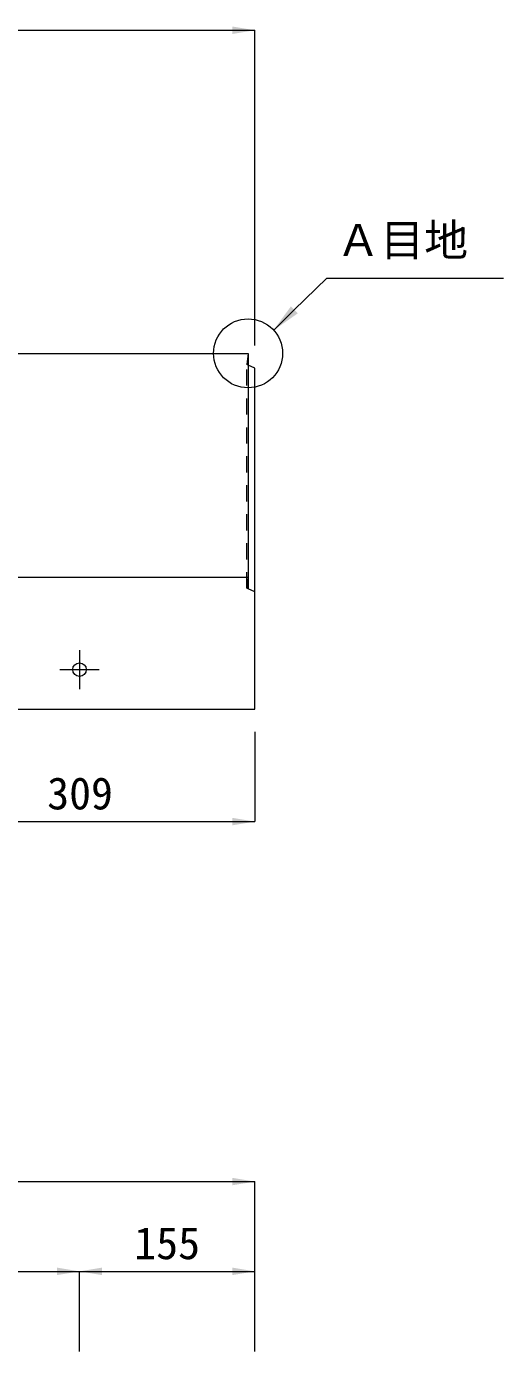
# Model space of a CAD drawing. Units: millimetres at full size. Extents: x 5964 to 125098, y -10801 to 28073.
# Drawn here: x 100509 to 100931, y -4207 to -3034 of the extents above; entities that cross this region are included whole.
import ezdxf
from ezdxf.enums import TextEntityAlignment as Align

# ---------------------------------------------------------------- set-up
doc = ezdxf.new("R2010")
doc.units = ezdxf.units.MM
doc.header["$LTSCALE"] = 19
doc.linetypes.add('USER1', pattern=[1.35, 0.75, -0.6])
doc.linetypes.add('USER2', pattern=[28.575, 19.05, -3.175, 3.175, -3.175])
for name, color, linetype, lineweight in [('0_2', 7, 'Continuous', 20), ('インサート', 3, 'USER1', 9), ('寸法引出', 7, 'Continuous', 9), ('寸法線', 7, 'Continuous', 9), ('本体', 2, 'Continuous', 9)]:
    doc.layers.add(name, color=color, linetype=linetype, lineweight=lineweight)
doc.styles.add('ＭＳ ゴシック', font='')
doc.styles.get('ＭＳ ゴシック').set_extended_font_data('MS Gothic')

# ---------------------------------------------------------------- blocks, each defined once
blk = doc.blocks.new('filled_arrow')
at = {"color": 0, "linetype": 'Continuous', "lineweight": -2}
blk.add_solid([(7.5, 1.25), (0, 0), (7.5, -1.25)], dxfattribs=at)

msp = doc.modelspace()

# ---------------------------------------------------------------- linework, layer by layer
at = {"layer": 'インサート', "linetype": 'USER2'}
for p, q in [((100556.01, -3586.03), (100556.01, -3620.63)), ((100538.7, -3603.33), (100573.31, -3603.33))]:
    msp.add_line(p, q, dxfattribs=at)
at = {"layer": 'インサート', "linetype": 'Continuous', "lineweight": 5}
msp.add_circle((100556.01, -3603.33), 6, dxfattribs=at)
at = {"layer": '寸法引出'}
msp.add_circle((100705.01, -3323.33), 30.52, dxfattribs=at)
at = {"layer": '寸法線'}
for p, q in [((99713, -3037.27), (100711.01, -3037.27)), ((100711.01, -3316.33), (100711.01, -3037.27)), ((100711.01, -3658.33), (100711.01, -3737.86)), ((100402.01, -3737.86), (100711.01, -3737.86)), ((99713, -4056.59), (100711, -4056.59)), ((100711, -4207.05), (100711, -4056.59)), ((99868, -4136.08), (100556, -4136.08)), ((100556, -4207.05), (100556, -4136.08)), ((100556, -4136.08), (100711, -4136.08)), ((100556, -4207.05), (100556, -4136.08)), ((100711, -4207.05), (100711, -4136.08))]:
    msp.add_line(p, q, dxfattribs=at)
msp.add_lwpolyline([(100727.38, -3303.06), (100745.93, -3284.84), (100774.64, -3256.64), (100930.82, -3256.64)], dxfattribs=at)
at = {"layer": '本体', "lineweight": 20}
for p, q in [((99719.01, -3323.33), (100705.01, -3323.33)), ((100711, -3336.33), (100705.01, -3333.76)), ((100711, -3638.33), (100711, -3336.33)), ((99719.01, -3521.35), (100705.01, -3521.35)), ((100711, -3534.34), (100705, -3531.77)), ((99713, -3638.33), (100711.01, -3638.33))]:
    msp.add_line(p, q, dxfattribs=at)
at = {"layer": '本体', "color": 4, "linetype": 'USER1', "lineweight": 5}
for p, q in [((100705.01, -3323.33), (100704.01, -3333.33)), ((100704.01, -3531.34), (100704.01, -3333.33)), ((100705.01, -3333.76), (100704.01, -3333.33)), ((100705, -3521.34), (100704, -3531.34)), ((100705, -3531.77), (100704, -3531.34))]:
    msp.add_line(p, q, dxfattribs=at)
at = {"layer": '本体', "lineweight": 5}
msp.add_line((100705.01, -3323.33), (100705.01, -3531.77), dxfattribs=at)

# ---------------------------------------------------------------- block references
at = {"layer": '寸法線'}
for p, xscale, yscale, rotation in [((100711.01, -3037.27), 2.67, 2.67, 180), ((100727.38, -3303.06), 3.47, 3.47, 44.5), ((100711.01, -3737.86), 2.67, 2.67, 180), ((100711, -4056.59), 2.67, 2.67, 180), ((100556, -4136.08), 2.67, 2.67, 180), ((100711, -4136.08), 2.67, 2.67, 180)]:
    msp.add_blockref('filled_arrow', p, dxfattribs=dict(at, xscale=xscale, yscale=yscale, rotation=rotation))
at = {"layer": '寸法線', "xscale": 2.67, "yscale": 2.67}
msp.add_blockref('filled_arrow', (100556, -4136.08), dxfattribs=at)

# ---------------------------------------------------------------- texts
at = {"layer": '0_2', "style": 'ＭＳ ゴシック'}
msp.add_text('Ａ目地', height=28.48, dxfattribs=at).set_placement((100783.04, -3245.78), align=Align.BOTTOM_LEFT)
at = {"layer": '寸法線', "style": 'ＭＳ ゴシック'}
for s, p in [('309', (100556.51, -3712.86)), ('155', (100633.5, -4111.08))]:
    msp.add_text(s, height=28.48, dxfattribs=at).set_placement(p, align=Align.MIDDLE_CENTER)

doc.saveas('drawing.dxf')
